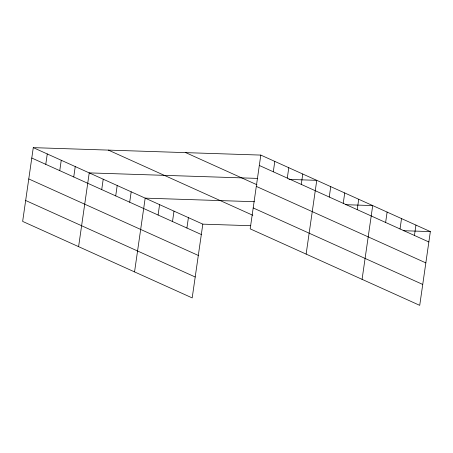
<?xml version="1.0" encoding="UTF-8"?>
<svg xmlns="http://www.w3.org/2000/svg" width="453" height="453" viewBox="0 0 453 453"><rect width="100%" height="100%" fill="white"/><g stroke="black" fill="none" stroke-linecap="round" stroke-linejoin="round"><path stroke-width="0.68" d="M33.279 147.644L22.65 221.409L192.191 297.91L202.819 224.144L33.279 147.644L260.809 155.09L430.35 231.591L419.721 305.356L250.181 228.856L260.809 155.09M45.77 164.337L47.265 153.958M59.756 170.651L61.251 160.266M73.743 176.959L75.243 166.579M78.596 246.653L89.23 172.887L257.666 178.403M101.721 189.581L103.216 179.201M115.708 195.894L117.202 185.515M129.694 202.208L131.189 191.823M134.547 271.902L145.175 198.137L254.41 201.71M158.091 215.022L159.586 204.637M172.502 221.523L173.997 211.143M186.913 228.023L188.408 217.644M273.301 171.783L274.795 161.398M287.287 178.091L288.788 167.712M301.273 184.405L302.774 174.026M306.132 254.099L316.76 180.334L288.952 179.422M329.252 197.027L330.747 186.647M343.238 203.34L344.733 192.955M357.224 209.648L358.719 199.269M362.077 279.342L372.706 205.577L345.594 204.694M385.622 222.463L387.117 212.083M400.033 228.969L401.528 218.584M414.444 235.469L415.939 225.09M202.819 224.144L250.792 225.713M403.238 230.702L430.35 231.591M259.314 165.47L428.855 241.97M185.724 152.633L256.93 184.762M256.302 186.387L425.843 262.887M253.193 207.938L422.734 284.439M108.363 150.102L252.842 215.294M31.784 158.029L201.325 234.529M28.771 178.941L198.306 255.447M25.662 200.492L195.203 276.993"/></g></svg>
